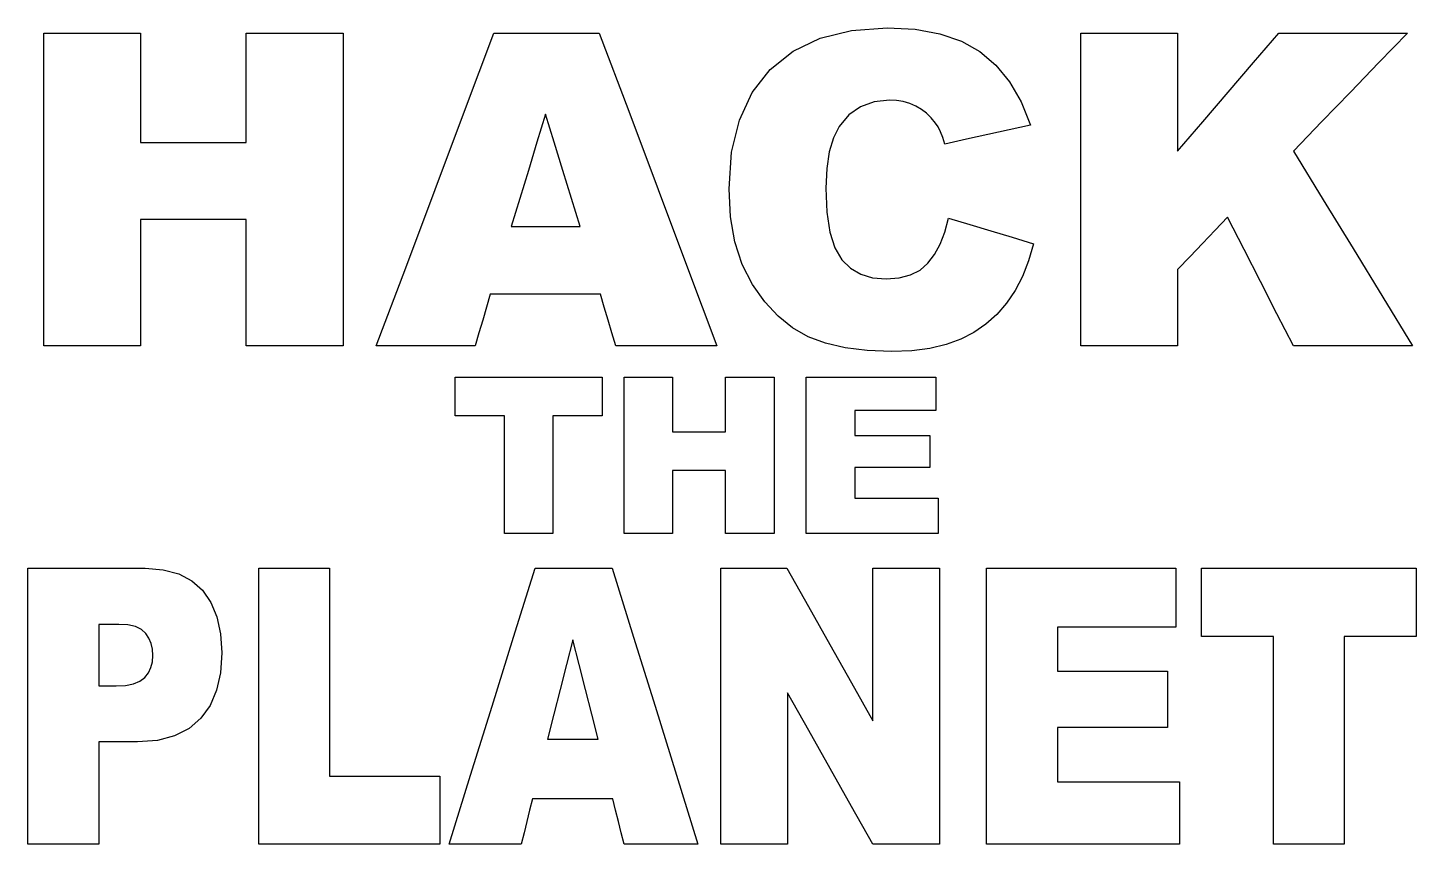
# Model space of a CAD drawing. Extents: x -18 to 111, y 7 to 83.
import ezdxf

# ---------------------------------------------------------------- set-up
doc = ezdxf.new("R2010")
doc.units = 0
doc.layers.add('Layer_1', color=7, linetype='CONTINUOUS')

msp = doc.modelspace()

# ---------------------------------------------------------------- linework, layer by layer
at = {"layer": 'Layer_1', "color": 7}
for points in [[(67.948782, 65.105456), (69.918272, 64.510142), (71.887766, 63.914831), (73.857256, 63.319517), (75.82675, 62.724206), (75.372807, 61.135462), (74.804772, 59.683146), (74.12265, 58.36726), (73.326436, 57.187799), (72.42105, 56.14476), (71.411496, 55.238149), (70.297771, 54.467965), (69.079875, 53.834206), (67.732969, 53.339352), (66.212438, 52.985886), (64.518283, 52.773804), (62.6505, 52.70311), (60.387066, 52.788686), (58.339437, 53.045415), (56.507611, 53.473298), (54.891593, 54.072331), (53.444236, 54.897086), (52.098581, 55.98229), (50.854627, 57.327942), (49.712375, 58.934049), (48.757397, 60.791918), (48.075269, 62.892874), (47.665987, 65.236915), (47.529561, 67.824049), (47.768925, 71.226001), (48.487022, 74.20876), (49.683848, 76.772328), (51.359407, 78.916706), (53.482683, 80.618292), (56.002834, 81.833716), (58.919869, 82.562978), (62.233782, 82.806081), (64.834541, 82.667157), (67.14013, 82.250434), (69.150555, 81.555907), (70.865811, 80.583581), (72.341675, 79.323487), (73.61415, 77.765748), (74.683236, 75.910362), (75.548936, 73.757331), (73.564561, 73.315806), (71.580186, 72.874283), (69.595811, 72.432761), (67.611436, 71.991235), (67.400585, 72.611343), (67.184778, 73.142157), (66.964021, 73.583686), (66.738311, 73.935924), (66.340186, 74.422083), (65.899899, 74.848719), (65.417452, 75.215833), (64.892843, 75.523424), (64.331006, 75.766497), (63.736931, 75.940125), (63.110615, 76.044311), (62.452061, 76.079049), (61.013382, 75.925247), (59.753302, 75.463875), (58.671818, 74.694936), (57.768936, 73.618424), (57.230668, 72.575376), (56.846193, 71.271888), (56.615513, 69.707956), (56.538625, 67.883581), (56.630406, 65.652395), (56.905734, 63.80072), (57.364616, 62.328565), (58.007061, 61.235924), (58.815687, 60.454572), (59.773145, 59.896464), (60.879437, 59.561604), (62.134561, 59.449985), (63.34502, 59.540525), (64.396736, 59.812133), (65.289707, 60.26482), (66.023936, 60.898581), (66.642801, 61.704729), (67.169896, 62.674589), (67.605224, 63.808165), (67.948782, 65.105456)], [(-16.188719, 82.309985), (-13.941414, 82.309985), (-11.69411, 82.309985), (-9.446805, 82.309985), (-7.1995, 82.309985), (-7.1995, 79.765024), (-7.1995, 77.220065), (-7.1995, 74.675104), (-7.1995, 72.130142), (-4.743836, 72.130142), (-2.288172, 72.130142), (0.167492, 72.130142), (2.623156, 72.130142), (2.623156, 74.675104), (2.623156, 77.220065), (2.623156, 79.765024), (2.623156, 82.309985), (4.880383, 82.309985), (7.137609, 82.309985), (9.394836, 82.309985), (11.652062, 82.309985), (11.652062, 75.037251), (11.652062, 67.764517), (11.652062, 60.491783), (11.652062, 53.219049), (9.394836, 53.219049), (7.137609, 53.219049), (4.880383, 53.219049), (2.623156, 53.219049), (2.623156, 56.160886), (2.623156, 59.102719), (2.623156, 62.044556), (2.623156, 64.986392), (0.167492, 64.986392), (-2.288172, 64.986392), (-4.743836, 64.986392), (-7.1995, 64.986392), (-7.1995, 62.044556), (-7.1995, 59.102719), (-7.1995, 56.160886), (-7.1995, 53.219049), (-9.446805, 53.219049), (-11.69411, 53.219049), (-13.941414, 53.219049), (-16.188719, 53.219049), (-16.188719, 60.491783), (-16.188719, 67.764517), (-16.188719, 75.037251), (-16.188719, 82.309985)], [(35.563782, 58.021235), (33.003939, 58.021235), (30.444093, 58.021235), (27.88425, 58.021235), (25.324406, 58.021235), (24.972179, 56.820688), (24.619953, 55.620142), (24.267726, 54.419594), (23.9155, 53.219049), (21.618586, 53.219049), (19.321672, 53.219049), (17.024758, 53.219049), (14.727843, 53.219049), (17.46132, 60.491783), (20.194797, 67.764517), (22.928273, 75.037251), (25.66175, 82.309985), (28.112452, 82.309985), (30.563157, 82.309985), (33.013859, 82.309985), (35.464561, 82.309985), (38.198038, 75.037251), (40.931513, 67.764517), (43.66499, 60.491783), (46.398468, 53.219049), (44.046984, 53.219049), (41.6955, 53.219049), (39.344016, 53.219049), (36.992532, 53.219049), (36.635343, 54.419594), (36.278157, 55.620142), (35.920968, 56.820688), (35.563782, 58.021235)], [(80.251907, 82.309985), (82.499211, 82.309985), (84.746516, 82.309985), (86.99382, 82.309985), (89.241125, 82.309985), (89.241125, 79.561626), (89.241125, 76.813267), (89.241125, 74.064908), (89.241125, 71.316549), (91.59757, 74.064908), (93.954016, 76.813267), (96.310461, 79.561626), (98.666907, 82.309985), (101.653391, 82.309985), (104.639875, 82.309985), (107.626359, 82.309985), (110.612843, 82.309985), (107.963702, 79.566588), (105.314561, 76.82319), (102.665423, 74.07979), (100.016282, 71.336392), (102.784484, 66.807056), (105.552686, 62.277719), (108.320891, 57.748386), (111.089093, 53.219049), (108.320891, 53.219049), (105.552686, 53.219049), (102.784484, 53.219049), (100.016282, 53.219049), (98.483352, 56.210495), (96.950423, 59.20194), (95.41749, 62.193386), (93.884561, 65.184831), (92.723702, 63.969402), (91.562843, 62.753969), (90.401984, 61.53854), (89.241125, 60.32311), (89.241125, 58.547094), (89.241125, 56.771081), (89.241125, 54.995065), (89.241125, 53.219049), (86.99382, 53.219049), (84.746516, 53.219049), (82.499211, 53.219049), (80.251907, 53.219049), (80.251907, 60.491783), (80.251907, 67.764517), (80.251907, 75.037251), (80.251907, 82.309985)], [(33.678625, 64.311706), (32.874952, 66.92612), (32.071282, 69.540533), (31.267609, 72.154947), (30.463936, 74.76936), (29.665224, 72.154947), (28.866516, 69.540533), (28.067804, 66.92612), (27.269093, 64.311706), (28.871477, 64.311706), (30.473859, 64.311706), (32.076243, 64.311706), (33.678625, 64.311706)], [(22.065843, 50.301518), (35.728264, 50.301518), (35.728264, 46.7098), (31.14436, 46.7098), (31.14436, 35.75605), (26.649749, 35.75605), (26.649749, 46.7098), (22.065843, 46.7098), (22.065843, 50.301518)], [(37.792014, 50.301518), (42.286626, 50.301518), (42.286626, 45.211595), (47.197953, 45.211595), (47.197953, 50.301518), (51.712405, 50.301518), (51.712405, 35.75605), (47.197953, 35.75605), (47.197953, 41.63972), (42.286626, 41.63972), (42.286626, 35.75605), (37.792014, 35.75605), (37.792014, 50.301518)], [(54.708812, 50.301518), (66.753969, 50.301518), (66.753969, 47.19597), (59.213344, 47.19597), (59.213344, 44.884175), (66.208264, 44.884175), (66.208264, 41.917534), (59.213344, 41.917534), (59.213344, 39.050111), (66.972251, 39.050111), (66.972251, 35.75605), (54.708812, 35.75605), (54.708812, 50.301518)], [(-17.682356, 32.534049), (-14.9526, 32.534049), (-12.222845, 32.534049), (-9.493089, 32.534049), (-6.763335, 32.534049), (-5.09214, 32.406024), (-3.645699, 32.021976), (-2.424013, 31.381916), (-1.427081, 30.485832), (-0.646774, 29.353393), (-0.089408, 28.004328), (0.245018, 26.438627), (0.356504, 24.656301), (0.235049, 22.819243), (-0.129284, 21.194456), (-0.736497, 19.781933), (-1.586589, 18.581679), (-2.678681, 17.624311), (-4.026342, 16.940475), (-5.629571, 16.530177), (-7.48837, 16.393415), (-8.387414, 16.393415), (-9.286455, 16.393415), (-10.185499, 16.393415), (-11.084541, 16.393415), (-11.084541, 14.012589), (-11.084541, 11.631762), (-11.084541, 9.250935), (-11.084541, 6.87008), (-12.733995, 6.87008), (-14.383447, 6.87008), (-16.032901, 6.87008), (-17.682356, 6.87008), (-17.682356, 13.286064), (-17.682356, 19.70207), (-17.682356, 26.118059), (-17.682356, 32.534049)], [(3.807668, 32.534049), (5.449871, 32.534049), (7.092074, 32.534049), (8.734278, 32.534049), (10.376481, 32.534049), (10.376481, 27.697984), (10.376481, 22.86192), (10.376481, 18.025856), (10.376481, 13.189798), (12.939478, 13.189798), (15.502475, 13.189798), (18.065472, 13.189798), (20.628469, 13.189798), (20.628469, 11.609862), (20.628469, 10.029953), (20.628469, 8.450017), (20.628469, 6.87008), (16.423269, 6.87008), (12.218068, 6.87008), (8.012868, 6.87008), (3.807668, 6.87008), (3.807668, 13.286064), (3.807668, 19.70207), (3.807668, 26.118059), (3.807668, 32.534049)], [(36.724234, 11.106546), (34.853646, 11.106546), (32.983057, 11.106546), (31.112468, 11.106546), (29.24188, 11.106546), (28.98449, 10.047451), (28.727104, 8.988328), (28.469717, 7.929232), (28.21233, 6.87008), (26.533875, 6.87008), (24.85542, 6.87008), (23.176965, 6.87008), (21.49851, 6.87008), (23.49598, 13.286064), (25.493451, 19.70207), (27.490921, 26.118059), (29.48839, 32.534049), (31.279225, 32.534049), (33.070061, 32.534049), (34.860896, 32.534049), (36.651732, 32.534049), (38.649202, 26.118059), (40.646672, 19.70207), (42.644142, 13.286064), (44.641612, 6.87008), (42.923282, 6.87008), (41.204947, 6.87008), (39.486617, 6.87008), (37.768284, 6.87008), (37.507271, 7.929232), (37.246261, 8.988328), (36.985245, 10.047451), (36.724234, 11.106546)], [(46.773214, 32.534049), (48.30666, 32.534049), (49.840109, 32.534049), (51.373557, 32.534049), (52.907006, 32.534049), (54.9081, 28.984686), (56.909197, 25.435321), (58.910291, 21.885956), (60.911387, 18.336594), (60.911387, 21.885956), (60.911387, 25.435321), (60.911387, 28.984686), (60.911387, 32.534049), (62.459334, 32.534049), (64.007283, 32.534049), (65.555233, 32.534049), (67.103182, 32.534049), (67.103182, 26.118059), (67.103182, 19.702067), (67.103182, 13.286064), (67.103182, 6.87008), (65.555233, 6.87008), (64.007283, 6.87008), (62.459334, 6.87008), (60.911387, 6.87008), (58.921167, 10.393202), (56.930948, 13.916294), (54.940728, 17.439404), (52.950508, 20.962508), (52.950508, 17.439404), (52.950508, 13.916294), (52.950508, 10.393202), (52.950508, 6.87008), (51.406185, 6.87008), (49.861859, 6.87008), (48.317537, 6.87008), (46.773214, 6.87008), (46.773214, 13.286064), (46.773214, 19.70207), (46.773214, 26.118059), (46.773214, 32.534049)], [(71.48239, 32.534049), (75.883347, 32.534049), (80.284309, 32.534049), (84.685268, 32.534049), (89.086227, 32.534049), (89.086227, 31.164193), (89.086227, 29.794342), (89.086227, 28.424489), (89.086227, 27.054636), (86.331095, 27.054636), (83.575965, 27.054636), (80.820833, 27.054636), (78.065703, 27.054636), (78.065703, 26.034905), (78.065703, 25.015174), (78.065703, 23.995443), (78.065703, 22.975712), (80.621451, 22.975712), (83.177197, 22.975712), (85.732942, 22.975712), (88.28869, 22.975712), (88.28869, 21.66713), (88.28869, 20.35855), (88.28869, 19.049967), (88.28869, 17.741385), (85.732942, 17.741385), (83.177197, 17.741385), (80.621451, 17.741385), (78.065703, 17.741385), (78.065703, 16.476572), (78.065703, 15.211759), (78.065703, 13.946944), (78.065703, 12.682137), (80.900586, 12.682137), (83.735472, 12.682137), (86.570357, 12.682137), (89.405243, 12.682137), (89.405243, 11.229116), (89.405243, 9.776094), (89.405243, 8.323073), (89.405243, 6.87008), (84.92453, 6.87008), (80.443815, 6.87008), (75.963103, 6.87008), (71.48239, 6.87008), (71.48239, 13.286064), (71.48239, 19.702067), (71.48239, 26.118059), (71.48239, 32.534049)], [(91.464342, 32.534049), (96.456204, 32.534049), (101.448068, 32.534049), (106.439928, 32.534049), (111.431792, 32.534049), (111.431792, 30.949746), (111.431792, 29.365444), (111.431792, 27.781138), (111.431792, 26.196836), (109.756962, 26.196836), (108.082131, 26.196836), (106.407303, 26.196836), (104.732475, 26.196836), (104.732475, 21.365152), (104.732475, 16.533462), (104.732475, 11.70181), (104.732475, 6.87008), (103.090272, 6.87008), (101.448068, 6.87008), (99.805863, 6.87008), (98.163659, 6.87008), (98.163659, 11.70181), (98.163659, 16.533462), (98.163659, 21.365152), (98.163659, 26.196836), (96.488831, 26.196836), (94.813998, 26.196836), (93.13917, 26.196836), (91.464342, 26.196836), (91.464342, 27.781138), (91.464342, 29.365444), (91.464342, 30.949746), (91.464342, 32.534049)], [(-11.084541, 21.59273), (-10.682147, 21.59273), (-10.279753, 21.59273), (-9.877358, 21.59273), (-9.474964, 21.59273), (-8.595867, 21.641958), (-7.858146, 21.789665), (-7.261803, 22.035848), (-6.806837, 22.380506), (-6.47061, 22.810491), (-6.230445, 23.295188), (-6.086342, 23.834597), (-6.038301, 24.428722), (-6.079998, 25.009694), (-6.205069, 25.544722), (-6.413514, 26.033802), (-6.705332, 26.476933), (-7.112265, 26.844553), (-7.666012, 27.107138), (-8.366574, 27.264697), (-9.213952, 27.317227), (-9.6816, 27.317227), (-10.149248, 27.317227), (-10.616893, 27.317227), (-11.084541, 27.317227), (-11.084541, 25.886101), (-11.084541, 24.45498), (-11.084541, 23.023854), (-11.084541, 21.59273)], [(35.346668, 16.656009), (34.759392, 18.962439), (34.172113, 21.268869), (33.584837, 23.575296), (32.997558, 25.881726), (32.413905, 23.575296), (31.830253, 21.268869), (31.2466, 18.962439), (30.662948, 16.656009), (31.833876, 16.656009), (33.004808, 16.656009), (34.17574, 16.656009), (35.346668, 16.656009)]]:
    msp.add_lwpolyline(points, dxfattribs=at)

doc.saveas('drawing.dxf')
